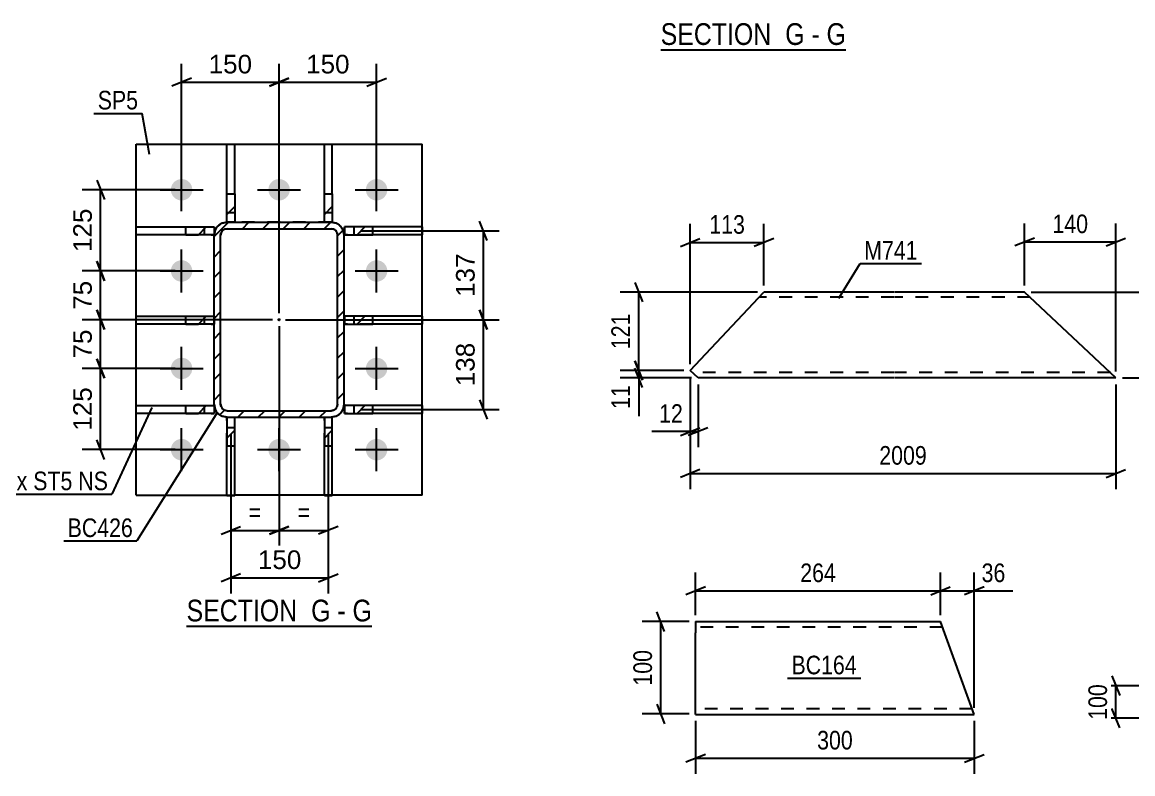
# Model space of a CAD drawing. Header units: millimetres. Extents: x 0 to 841, y 0 to 594.
# Drawn here: x 302.9 to 473.7, y 322.1 to 437.8 of the extents above; entities that cross this region are included whole.
import ezdxf

# ---------------------------------------------------------------- set-up
doc = ezdxf.new("R2010")
doc.units = ezdxf.units.MM
doc.linetypes.add('DXK_LINE_DOT2', pattern=[3.9198, 1.9599, -1.9599])
doc.linetypes.add('DXK_LINE_DOT3', pattern=[5.9187, 2.979, -0.9799, 0.9799, -0.9799])
doc.styles.add('Arial', font='ARIAL.TTF', dxfattribs={"height": 0.2})
doc.styles.add('Arial Narrow', font='ARIALN.TTF', dxfattribs={"height": 0.2})

# ---------------------------------------------------------------- blocks, each defined once
blk = doc.blocks.new('Unknown-761551059-26 - 32991')
at = {"color": 6, "linetype": 'Continuous'}
blk.add_line((328.16, 344.84), (356.66, 344.84), dxfattribs=at)
at = {"color": 0, "linetype": 'Continuous'}
for points in [[(346.27, 345.59), (346.27, 349.09), (328.16, 349.09), (328.16, 345.59)], [(350.3, 345.59), (350.3, 349.09), (347.32, 349.09), (347.32, 345.59)], [(352.63, 345.59), (352.63, 349.09), (351.35, 349.09), (351.35, 345.59)], [(356.66, 345.59), (356.66, 349.09), (353.68, 349.09), (353.68, 345.59)]]:
    blk.add_wipeout(points, dxfattribs=at)
at = {"color": 7, "linetype": 'Continuous', "style": 'Arial Narrow'}
for s, p in [('SECTION ', (328.16, 345.59)), ('G', (347.32, 345.59)), ('G', (353.68, 345.59)), ('-', (351.35, 345.59))]:
    blk.add_text(s, height=3.34, dxfattribs=at).set_placement(p)
blk = doc.blocks.new('Unknown-761551059-62 - 6261')
at = {"color": 6, "linetype": 'Continuous'}
blk.add_line((401.09, 433.56), (429.59, 433.56), dxfattribs=at)
at = {"color": 0, "linetype": 'Continuous'}
for points in [[(419.2, 434.31), (419.2, 437.81), (401.09, 437.81), (401.09, 434.31)], [(423.23, 434.31), (423.23, 437.81), (420.25, 437.81), (420.25, 434.31)], [(425.55, 434.31), (425.55, 437.81), (424.28, 437.81), (424.28, 434.31)], [(429.59, 434.31), (429.59, 437.81), (426.6, 437.81), (426.6, 434.31)]]:
    blk.add_wipeout(points, dxfattribs=at)
at = {"color": 7, "linetype": 'Continuous', "style": 'Arial Narrow'}
for s, p in [('SECTION ', (401.09, 434.31)), ('G', (420.25, 434.31)), ('G', (426.6, 434.31)), ('-', (424.28, 434.31))]:
    blk.add_text(s, height=3.34, dxfattribs=at).set_placement(p)
blk = doc.blocks.new('Part-761551059-30805 - 30804')
at = {"color": 2, "linetype": 'Continuous'}
for p, q in [((406.47, 345.56), (406.47, 343.84)), ((406.47, 345.56), (444.13, 345.56)), ((449.33, 331.27), (444.13, 345.56)), ((406.47, 332.99), (406.47, 343.84)), ((406.47, 331.4), (406.47, 332.99)), ((406.47, 331.27), (406.47, 331.4)), ((406.47, 331.27), (449.33, 331.27))]:
    blk.add_line(p, q, dxfattribs=at)
at = {"color": 7, "linetype": 'DXK_LINE_DOT2'}
for p, q in [((406.47, 345.56), (406.47, 345.43)), ((406.47, 345.43), (406.47, 345.06)), ((444.44, 344.7), (406.47, 344.7)), ((406.47, 331.77), (406.47, 332.99)), ((449.02, 332.13), (406.47, 332.13))]:
    blk.add_line(p, q, dxfattribs=at)
blk = doc.blocks.new('Part-761551059-33027 - 32991')
at = {"linetype": 'Continuous'}
h = blk.add_hatch(dxfattribs=at)
h.set_pattern_fill('', scale=0.7, style=0, pattern_type=0)
h.set_pattern_definition([(45, (352.4634, 406.304), (-1.5715, 1.5715), [])])
h.paths.add_polyline_path([(356.81, 406.3), (352.46, 406.3), (352.46, 405.1), (356.81, 405.1)])
at = {"color": 7, "linetype": 'DXK_LINE_DOT2'}
for p, q in [((352.46, 405.1), (352.46, 406.3)), ((356.81, 406.3), (352.46, 406.3)), ((356.81, 405.1), (352.46, 405.1)), ((353.96, 405.1), (353.96, 406.3))]:
    blk.add_line(p, q, dxfattribs=at)
at = {"color": 2, "linetype": 'Continuous'}
for p, q in [((356.81, 406.3), (352.46, 406.3)), ((352.46, 406.3), (352.46, 405.1)), ((352.46, 405.1), (356.81, 405.1)), ((364.46, 406.3), (356.81, 406.3)), ((356.81, 405.1), (356.81, 406.3)), ((364.46, 405.1), (356.81, 405.1)), ((364.46, 405.1), (364.46, 406.3))]:
    blk.add_line(p, q, dxfattribs=at)
blk = doc.blocks.new('Part-761551059-33012 - 32991')
at = {"color": 2, "linetype": 'Continuous'}
for p, q in [((320.39, 365.02), (320.39, 419.02)), ((320.39, 419.02), (364.39, 419.02)), ((364.39, 406.3), (364.39, 419.02)), ((364.39, 392.55), (364.39, 405.1)), ((364.39, 378.8), (364.39, 391.35)), ((364.39, 365.02), (364.39, 377.6)), ((320.39, 365.02), (334.36, 365.02)), ((349.36, 365.02), (335.56, 365.02)), ((364.39, 365.02), (350.56, 365.02))]:
    blk.add_line(p, q, dxfattribs=at)
at = {"color": 7, "linetype": 'DXK_LINE_DOT2'}
for p, q in [((364.39, 405.1), (364.39, 406.3)), ((364.39, 391.35), (364.39, 392.55)), ((364.39, 377.6), (364.39, 378.8)), ((334.36, 365.02), (335.56, 365.02)), ((350.56, 365.02), (349.36, 365.02))]:
    blk.add_line(p, q, dxfattribs=at)
blk = doc.blocks.new('Part-761551059-33026 - 32991')
at = {"linetype": 'Continuous'}
h = blk.add_hatch(dxfattribs=at)
h.set_pattern_fill('', scale=0.7, style=0, pattern_type=0)
h.set_pattern_definition([(45, (352.4634, 392.554), (-1.5715, 1.5715), [])])
h.paths.add_polyline_path([(356.81, 392.55), (352.46, 392.55), (352.46, 391.35), (356.81, 391.35)])
at = {"color": 7, "linetype": 'DXK_LINE_DOT2'}
for p, q in [((352.46, 391.35), (352.46, 392.55)), ((356.81, 392.55), (352.46, 392.55)), ((356.81, 391.35), (352.46, 391.35)), ((353.96, 391.35), (353.96, 392.55))]:
    blk.add_line(p, q, dxfattribs=at)
at = {"color": 2, "linetype": 'Continuous'}
for p, q in [((356.81, 392.55), (352.46, 392.55)), ((352.46, 392.55), (352.46, 391.35)), ((352.46, 391.35), (356.81, 391.35)), ((364.46, 392.55), (356.81, 392.55)), ((356.81, 391.35), (356.81, 392.55)), ((364.46, 391.35), (356.81, 391.35)), ((364.46, 391.35), (364.46, 392.55))]:
    blk.add_line(p, q, dxfattribs=at)
blk = doc.blocks.new('Part-761551059-33028 - 32991')
at = {"linetype": 'Continuous'}
h = blk.add_hatch(dxfattribs=at)
h.set_pattern_fill('', scale=0.7, style=0, pattern_type=0)
h.set_pattern_definition([(45, (352.4634, 378.804), (-1.5715, 1.5715), [])])
h.paths.add_polyline_path([(356.81, 378.8), (352.46, 378.8), (352.46, 377.6), (356.81, 377.6)])
at = {"color": 7, "linetype": 'DXK_LINE_DOT2'}
for p, q in [((352.46, 377.6), (352.46, 378.8)), ((356.81, 378.8), (352.46, 378.8)), ((356.81, 377.6), (352.46, 377.6)), ((353.96, 377.6), (353.96, 378.8))]:
    blk.add_line(p, q, dxfattribs=at)
at = {"color": 2, "linetype": 'Continuous'}
for p, q in [((356.81, 378.8), (352.46, 378.8)), ((352.46, 378.8), (352.46, 377.6)), ((352.46, 377.6), (356.81, 377.6)), ((364.46, 378.8), (356.81, 378.8)), ((356.81, 377.6), (356.81, 378.8)), ((364.46, 377.6), (356.81, 377.6)), ((364.46, 377.6), (364.46, 378.8))]:
    blk.add_line(p, q, dxfattribs=at)
blk = doc.blocks.new('Part-761551059-33029 - 32991')
at = {"linetype": 'Continuous'}
h = blk.add_hatch(dxfattribs=at)
h.set_pattern_fill('', scale=0.7, style=0, pattern_type=0)
h.set_pattern_definition([(45, (328.0368, 392.554), (-1.5715, 1.5715), [])])
h.paths.add_polyline_path([(332.39, 392.55), (328.04, 392.55), (328.04, 391.35), (332.39, 391.35)])
at = {"color": 2, "linetype": 'Continuous'}
for p, q in [((320.39, 392.55), (328.04, 392.55)), ((320.39, 391.35), (320.39, 392.55)), ((328.04, 391.35), (320.39, 391.35)), ((328.04, 392.55), (332.39, 392.55)), ((328.04, 391.35), (328.04, 392.55)), ((332.39, 391.35), (328.04, 391.35)), ((332.39, 392.55), (332.39, 391.35))]:
    blk.add_line(p, q, dxfattribs=at)
at = {"color": 7, "linetype": 'DXK_LINE_DOT2'}
for p, q in [((328.04, 392.55), (332.39, 392.55)), ((328.04, 391.35), (332.39, 391.35)), ((330.89, 391.35), (330.89, 392.55)), ((332.39, 392.55), (332.39, 391.35))]:
    blk.add_line(p, q, dxfattribs=at)
blk = doc.blocks.new('Part-761551059-33030 - 32991')
at = {"linetype": 'Continuous'}
h = blk.add_hatch(dxfattribs=at)
h.set_pattern_fill('', scale=0.7, style=0, pattern_type=0)
h.set_pattern_definition([(45, (328.0368, 406.304), (-1.5715, 1.5715), [])])
h.paths.add_polyline_path([(332.39, 406.3), (328.04, 406.3), (328.04, 405.1), (332.39, 405.1)])
at = {"color": 2, "linetype": 'Continuous'}
for p, q in [((320.39, 406.3), (328.04, 406.3)), ((320.39, 405.1), (320.39, 406.3)), ((328.04, 405.1), (320.39, 405.1)), ((328.04, 406.3), (332.39, 406.3)), ((328.04, 405.1), (328.04, 406.3)), ((332.39, 405.1), (328.04, 405.1)), ((332.39, 406.3), (332.39, 405.1))]:
    blk.add_line(p, q, dxfattribs=at)
at = {"color": 7, "linetype": 'DXK_LINE_DOT2'}
for p, q in [((328.04, 406.3), (332.39, 406.3)), ((328.04, 405.1), (332.39, 405.1)), ((330.89, 405.1), (330.89, 406.3)), ((332.39, 406.3), (332.39, 405.1))]:
    blk.add_line(p, q, dxfattribs=at)
blk = doc.blocks.new('Part-761551059-33031 - 32991')
at = {"linetype": 'Continuous'}
h = blk.add_hatch(dxfattribs=at)
h.set_pattern_fill('', scale=0.7, style=0, pattern_type=0)
h.set_pattern_definition([(45, (328.0368, 378.804), (-1.5715, 1.5715), [])])
h.paths.add_polyline_path([(332.39, 378.8), (328.04, 378.8), (328.04, 377.6), (332.39, 377.6)])
at = {"color": 2, "linetype": 'Continuous'}
for p, q in [((320.39, 378.8), (328.04, 378.8)), ((320.39, 377.6), (320.39, 378.8)), ((328.04, 377.6), (320.39, 377.6)), ((328.04, 378.8), (332.39, 378.8)), ((328.04, 377.6), (328.04, 378.8)), ((332.39, 377.6), (328.04, 377.6)), ((332.39, 378.8), (332.39, 377.6))]:
    blk.add_line(p, q, dxfattribs=at)
at = {"color": 7, "linetype": 'DXK_LINE_DOT2'}
for p, q in [((328.04, 378.8), (332.39, 378.8)), ((328.04, 377.6), (332.39, 377.6)), ((330.89, 377.6), (330.89, 378.8)), ((332.39, 378.8), (332.39, 377.6))]:
    blk.add_line(p, q, dxfattribs=at)
blk = doc.blocks.new('Part-761551059-33032 - 32991')
at = {"linetype": 'Continuous'}
h = blk.add_hatch(dxfattribs=at)
h.set_pattern_fill('', scale=0.7, style=0, pattern_type=0)
h.set_pattern_definition([(45, (334.3634, 376.954), (-1.5715, 1.5715), [])])
h.paths.add_polyline_path([(335.56, 376.95), (334.36, 376.95), (334.36, 372.6), (335.56, 372.6)])
at = {"color": 7, "linetype": 'DXK_LINE_DOT2'}
for p, q in [((334.36, 372.6), (334.36, 376.95)), ((335.56, 376.95), (334.36, 376.95)), ((335.56, 372.6), (335.56, 376.95)), ((334.36, 375.45), (335.56, 375.45))]:
    blk.add_line(p, q, dxfattribs=at)
at = {"color": 2, "linetype": 'Continuous'}
for p, q in [((335.56, 376.95), (334.36, 376.95)), ((334.36, 376.95), (334.36, 372.6)), ((335.56, 372.6), (335.56, 376.95)), ((334.36, 364.95), (334.36, 372.6)), ((334.36, 372.6), (335.56, 372.6)), ((335.56, 364.95), (335.56, 372.6)), ((334.36, 364.95), (335.56, 364.95))]:
    blk.add_line(p, q, dxfattribs=at)
blk = doc.blocks.new('Part-761551059-33033 - 32991')
at = {"linetype": 'Continuous'}
h = blk.add_hatch(dxfattribs=at)
h.set_pattern_fill('', scale=0.7, style=0, pattern_type=0)
h.set_pattern_definition([(45, (349.3634, 376.954), (-1.5715, 1.5715), [])])
h.paths.add_polyline_path([(350.56, 376.95), (349.36, 376.95), (349.36, 372.6), (350.56, 372.6)])
at = {"color": 7, "linetype": 'DXK_LINE_DOT2'}
for p, q in [((349.36, 372.6), (349.36, 376.95)), ((350.56, 376.95), (349.36, 376.95)), ((350.56, 372.6), (350.56, 376.95)), ((349.36, 375.45), (350.56, 375.45))]:
    blk.add_line(p, q, dxfattribs=at)
at = {"color": 2, "linetype": 'Continuous'}
for p, q in [((350.56, 376.95), (349.36, 376.95)), ((349.36, 376.95), (349.36, 372.6)), ((350.56, 372.6), (350.56, 376.95)), ((349.36, 364.95), (349.36, 372.6)), ((349.36, 372.6), (350.56, 372.6)), ((350.56, 364.95), (350.56, 372.6)), ((349.36, 364.95), (350.56, 364.95))]:
    blk.add_line(p, q, dxfattribs=at)
blk = doc.blocks.new('Part-761551059-33034 - 32991')
at = {"linetype": 'Continuous'}
h = blk.add_hatch(dxfattribs=at)
h.set_pattern_fill('', scale=0.7, style=0, pattern_type=0)
h.set_pattern_definition([(45, (334.3634, 411.371), (-1.5715, 1.5715), [])])
h.paths.add_polyline_path([(335.56, 411.37), (334.36, 411.37), (334.36, 407.02), (335.56, 407.02)])
at = {"color": 2, "linetype": 'Continuous'}
for p, q in [((334.36, 419.02), (335.56, 419.02)), ((334.36, 411.37), (334.36, 419.02)), ((335.56, 411.37), (335.56, 419.02)), ((334.36, 407.02), (334.36, 411.37)), ((334.36, 411.37), (335.56, 411.37)), ((335.56, 411.37), (335.56, 407.02)), ((335.56, 407.02), (334.36, 407.02))]:
    blk.add_line(p, q, dxfattribs=at)
at = {"color": 7, "linetype": 'DXK_LINE_DOT2'}
for p, q in [((334.36, 407.02), (334.36, 411.37)), ((335.56, 411.37), (335.56, 407.02)), ((334.36, 408.52), (335.56, 408.52)), ((335.56, 407.02), (334.36, 407.02))]:
    blk.add_line(p, q, dxfattribs=at)
blk = doc.blocks.new('Part-761551059-33035 - 32991')
at = {"linetype": 'Continuous'}
h = blk.add_hatch(dxfattribs=at)
h.set_pattern_fill('', scale=0.7, style=0, pattern_type=0)
h.set_pattern_definition([(45, (349.3634, 411.371), (-1.5715, 1.5715), [])])
h.paths.add_polyline_path([(350.56, 411.37), (349.36, 411.37), (349.36, 407.02), (350.56, 407.02)])
at = {"color": 2, "linetype": 'Continuous'}
for p, q in [((349.36, 419.02), (350.56, 419.02)), ((349.36, 411.37), (349.36, 419.02)), ((350.56, 411.37), (350.56, 419.02)), ((349.36, 407.02), (349.36, 411.37)), ((349.36, 411.37), (350.56, 411.37)), ((350.56, 411.37), (350.56, 407.02)), ((350.56, 407.02), (349.36, 407.02))]:
    blk.add_line(p, q, dxfattribs=at)
at = {"color": 7, "linetype": 'DXK_LINE_DOT2'}
for p, q in [((349.36, 407.02), (349.36, 411.37)), ((350.56, 411.37), (350.56, 407.02)), ((349.36, 408.52), (350.56, 408.52)), ((350.56, 407.02), (349.36, 407.02))]:
    blk.add_line(p, q, dxfattribs=at)
blk = doc.blocks.new('Part-761551059-33056 - 32991')
at = {"linetype": 'Continuous'}
h = blk.add_hatch(dxfattribs=at)
h.set_pattern_fill('', scale=0.7, style=0, pattern_type=0)
h.set_pattern_definition([(45, (352.2342, 405.7872), (-1.57154, 1.57154), [])])
h.paths.add_polyline_path([(352.39, 405.02), (352.23, 405.79), (351.8, 406.44), (351.15, 406.87), (350.39, 407.02), (334.39, 407.02), (333.62, 406.87), (332.97, 406.44), (332.54, 405.79), (332.39, 405.02), (332.39, 379.02), (332.54, 378.26), (332.97, 377.61), (333.62, 377.17), (334.39, 377.02), (350.39, 377.02), (351.15, 377.17), (351.8, 377.61), (352.23, 378.26), (352.39, 379.02)])
h.paths.add_polyline_path([(351.31, 378.64), (351.09, 378.31), (350.77, 378.1), (350.39, 378.02), (334.39, 378.02), (334, 378.1), (333.68, 378.31), (333.46, 378.64), (333.39, 379.02), (333.39, 405.02), (333.46, 405.4), (333.68, 405.73), (334, 405.95), (334.39, 406.02), (350.39, 406.02), (350.77, 405.95), (351.09, 405.73), (351.31, 405.4), (351.39, 405.02), (351.39, 379.02)])
blk.add_hatch(color=30, dxfattribs=at).paths.add_polyline_path([(342.39, 391.92, -1), (342.39, 392.12, -1)])
at = {"color": 7, "linetype": 'DXK_LINE_DOT2'}
for p, q in [((333.62, 406.87), (334.39, 407.02)), ((350.39, 407.02), (334.39, 407.02)), ((350.39, 407.02), (351.15, 406.87)), ((332.39, 405.02), (332.54, 405.79)), ((332.39, 379.02), (332.39, 405.02)), ((333.46, 405.4), (333.39, 405.02)), ((333.39, 379.02), (333.39, 405.02)), ((334.39, 406.02), (334, 405.95)), ((334.39, 406.02), (350.39, 406.02)), ((350.77, 405.95), (350.39, 406.02)), ((351.39, 405.02), (351.31, 405.4)), ((351.39, 379.02), (351.39, 405.02)), ((352.23, 405.79), (352.39, 405.02)), ((352.39, 379.02), (352.39, 405.02)), ((332.54, 378.26), (332.39, 379.02)), ((333.39, 379.02), (333.46, 378.64)), ((334, 378.1), (334.39, 378.02)), ((334.39, 378.02), (350.39, 378.02)), ((350.39, 378.02), (350.77, 378.1)), ((351.31, 378.64), (351.39, 379.02)), ((352.39, 379.02), (352.23, 378.26)), ((334.39, 377.02), (333.62, 377.17)), ((334.39, 377.02), (350.39, 377.02)), ((351.15, 377.17), (350.39, 377.02))]:
    blk.add_line(p, q, dxfattribs=at)
at = {"color": 2, "linetype": 'Continuous'}
for p, q in [((334.39, 407.02), (333.62, 406.87)), ((334.39, 407.02), (350.39, 407.02)), ((351.15, 406.87), (350.39, 407.02)), ((332.54, 405.79), (332.39, 405.02)), ((332.39, 379.02), (332.39, 405.02)), ((333.39, 405.02), (333.46, 405.4)), ((333.39, 379.02), (333.39, 405.02)), ((334, 405.95), (334.39, 406.02)), ((334.39, 406.02), (350.39, 406.02)), ((350.39, 406.02), (350.77, 405.95)), ((351.31, 405.4), (351.39, 405.02)), ((351.39, 379.02), (351.39, 405.02)), ((352.39, 405.02), (352.23, 405.79)), ((352.39, 379.02), (352.39, 405.02)), ((332.39, 379.02), (332.54, 378.26)), ((333.46, 378.64), (333.39, 379.02)), ((334.39, 378.02), (334, 378.1)), ((334.39, 378.02), (350.39, 378.02)), ((350.77, 378.1), (350.39, 378.02)), ((351.39, 379.02), (351.31, 378.64)), ((352.23, 378.26), (352.39, 379.02)), ((333.62, 377.17), (334.39, 377.02)), ((334.39, 377.02), (350.39, 377.02)), ((350.39, 377.02), (351.15, 377.17))]:
    blk.add_line(p, q, dxfattribs=at)
at = {"color": 30, "linetype": 'DXK_LINE_DOT3'}
blk.add_line((342.39, 392.02), (342.39, 392.02), dxfattribs=at)
at = {"color": 30, "linetype": 'Continuous'}
blk.add_circle((342.39, 392.02), 0.1, dxfattribs=at)
at = {"color": 7, "linetype": 'DXK_LINE_DOT2'}
for centre, radius, start, end in [((334.39, 405.02), 2, 112.5, 157.5), ((350.39, 405.02), 2, 22.5, 67.5), ((334.39, 405.02), 1, 112.5, 157.5), ((350.39, 405.02), 1, 22.5, 67.5), ((334.39, 379.02), 2, 202.5, 247.5), ((334.39, 379.02), 1, 202.5, 247.5), ((350.39, 379.02), 1, 292.5, 337.5), ((350.39, 379.02), 2, 292.5, 337.5)]:
    blk.add_arc(centre, radius, start, end, dxfattribs=at)
at = {"color": 2, "linetype": 'Continuous'}
for centre, radius, start, end in [((334.39, 405.02), 2, 112.5, 157.5), ((350.39, 405.02), 2, 22.5, 67.5), ((334.39, 405.02), 1, 112.5, 157.5), ((350.39, 405.02), 1, 22.5, 67.5), ((334.39, 379.02), 2, 202.5, 247.5), ((334.39, 379.02), 1, 202.5, 247.5), ((350.39, 379.02), 1, 292.5, 337.5), ((350.39, 379.02), 2, 292.5, 337.5)]:
    blk.add_arc(centre, radius, start, end, dxfattribs=at)
blk = doc.blocks.new('Bolt-761551059-33063 - 32991')
at = {"linetype": 'Continuous'}
for points in [[(325.74, 412.02, -1), (329.04, 412.02, -1)], [(340.74, 412.02, -1), (344.04, 412.02, -1)], [(355.74, 412.02, -1), (359.04, 412.02, -1)], [(325.74, 399.52, -1), (329.04, 399.52, -1)], [(355.74, 399.52, -1), (359.04, 399.52, -1)], [(325.74, 384.52, -1), (329.04, 384.52, -1)], [(355.74, 384.52, -1), (359.04, 384.52, -1)], [(325.74, 372.02, -1), (329.04, 372.02, -1)], [(340.74, 372.02, -1), (344.04, 372.02, -1)], [(355.74, 372.02, -1), (359.04, 372.02, -1)]]:
    blk.add_hatch(color=1, dxfattribs=at).paths.add_polyline_path(points)
at = {"color": 1, "linetype": 'Continuous'}
for p, q in [((327.39, 408.72), (327.39, 415.32)), ((342.39, 408.72), (342.39, 415.32)), ((357.39, 408.72), (357.39, 415.32)), ((324.09, 412.02), (330.69, 412.02)), ((339.09, 412.02), (345.69, 412.02)), ((354.09, 412.02), (360.69, 412.02)), ((327.39, 396.22), (327.39, 402.82)), ((357.39, 396.22), (357.39, 402.82)), ((324.09, 399.52), (330.69, 399.52)), ((354.09, 399.52), (360.69, 399.52)), ((327.39, 381.22), (327.39, 387.82)), ((357.39, 381.22), (357.39, 387.82)), ((324.09, 384.52), (330.69, 384.52)), ((354.09, 384.52), (360.69, 384.52)), ((327.39, 368.72), (327.39, 375.32)), ((342.39, 368.72), (342.39, 375.32)), ((357.39, 368.72), (357.39, 375.32)), ((324.09, 372.02), (330.69, 372.02)), ((339.09, 372.02), (345.69, 372.02)), ((354.09, 372.02), (360.69, 372.02))]:
    blk.add_line(p, q, dxfattribs=at)
blk = doc.blocks.new('Part-761551059-28342 - 28341')
at = {"color": 2, "linetype": 'Continuous'}
for p, q in [((405.63, 384.2), (416.98, 396.27)), ((436.98, 396.27), (416.98, 396.27)), ((457.08, 396.27), (437.08, 396.27)), ((471.12, 383.07), (457.08, 396.27)), ((406.84, 383.07), (405.63, 384.2)), ((436.98, 383.07), (406.84, 383.07)), ((471.12, 383.07), (437.08, 383.07))]:
    blk.add_line(p, q, dxfattribs=at)
at = {"color": 7, "linetype": 'DXK_LINE_DOT2'}
for p, q in [((436.98, 395.47), (416.23, 395.47)), ((457.93, 395.47), (437.08, 395.47)), ((436.98, 383.87), (405.99, 383.87)), ((470.27, 383.87), (437.08, 383.87)), ((470.02, 384.1), (470.07, 384.06)), ((470.2, 383.93), (470.27, 383.87))]:
    blk.add_line(p, q, dxfattribs=at)
blk = doc.blocks.new('StraightDimension-761551059-31040 - 30788')
at = {"color": 7, "linetype": 'Continuous'}
for p, q in [((470.5, 337.19), (471.7, 334.19)), ((477.03, 335.69), (468.25, 335.69)), ((471.1, 330.69), (471.1, 335.69)), ((471.7, 329.19), (470.5, 332.19)), ((475.31, 330.69), (468.25, 330.69))]:
    blk.add_line(p, q, dxfattribs=at)
at = {"color": 0}
blk.add_wipeout([(470.35, 336.53), (466.15, 336.53), (466.15, 329.84), (470.35, 329.84)], dxfattribs=at)
at = {"color": 3, "style": 'Arial Narrow'}
blk.add_text('100', height=2.863, rotation=90.0002, dxfattribs=at).set_placement((469.75, 330.44))
blk = doc.blocks.new('StraightDimension-761551059-30918 - 30804')
at = {"color": 7, "linetype": 'Continuous'}
for p, q in [((444.13, 346.56), (444.13, 353.14)), ((449.33, 332.27), (449.33, 353.14)), ((442.63, 349.69), (445.63, 350.89)), ((444.13, 350.29), (449.33, 350.29)), ((450.83, 350.89), (447.83, 349.69))]:
    blk.add_line(p, q, dxfattribs=at)
at = {"color": 0}
blk.add_wipeout([(454.71, 351.04), (454.71, 355.24), (449.86, 355.24), (449.86, 351.04)], dxfattribs=at)
at = {"color": 7, "linetype": 'Continuous'}
blk.add_line((449.33, 350.29), (455.24, 350.29), dxfattribs=at)
blk.add_line((449.33, 350.29), (455.24, 350.29), dxfattribs=at)
at = {"color": 3, "style": 'Arial Narrow'}
blk.add_text('36', height=2.863, dxfattribs=at).set_placement((450.46, 351.64))
blk = doc.blocks.new('StraightDimension-761551059-30967 - 30804')
at = {"color": 7, "linetype": 'Continuous'}
for p, q in [((406.47, 330.27), (406.47, 322.13)), ((449.33, 330.27), (449.33, 322.13)), ((407.97, 325.13), (404.97, 323.93)), ((447.83, 323.93), (450.83, 325.13)), ((406.47, 324.53), (449.33, 324.53))]:
    blk.add_line(p, q, dxfattribs=at)
at = {"color": 0}
blk.add_wipeout([(431.25, 325.28), (431.25, 329.48), (424.56, 329.48), (424.56, 325.28)], dxfattribs=at)
at = {"color": 3, "style": 'Arial Narrow'}
blk.add_text('300', height=2.863, dxfattribs=at).set_placement((425.16, 325.88))
blk = doc.blocks.new('StraightDimension-761551059-30919 - 30804')
at = {"color": 7, "linetype": 'Continuous'}
for p, q in [((406.47, 346.56), (406.47, 353.14)), ((444.13, 346.56), (444.13, 353.14)), ((407.97, 350.89), (404.97, 349.69)), ((406.47, 350.29), (444.13, 350.29)), ((442.63, 349.69), (445.63, 350.89))]:
    blk.add_line(p, q, dxfattribs=at)
at = {"color": 0}
blk.add_wipeout([(428.65, 351.04), (428.65, 355.24), (421.96, 355.24), (421.96, 351.04)], dxfattribs=at)
at = {"color": 3, "style": 'Arial Narrow'}
blk.add_text('264', height=2.863, dxfattribs=at).set_placement((422.56, 351.64))
blk = doc.blocks.new('StraightDimension-761551059-30953 - 30804')
at = {"color": 7, "linetype": 'Continuous'}
for p, q in [((401.7, 344.06), (400.5, 347.06)), ((405.47, 345.56), (398.25, 345.56)), ((401.1, 331.34), (401.1, 345.56)), ((400.5, 332.84), (401.7, 329.84)), ((405.47, 331.34), (398.25, 331.34))]:
    blk.add_line(p, q, dxfattribs=at)
at = {"color": 0}
blk.add_wipeout([(400.35, 341.79), (396.15, 341.79), (396.15, 335.11), (400.35, 335.11)], dxfattribs=at)
at = {"color": 3, "style": 'Arial Narrow'}
blk.add_text('100', height=2.863, rotation=90.0002, dxfattribs=at).set_placement((399.75, 335.71))
blk = doc.blocks.new('StraightDimension-761551059-34818 - 32991')
at = {"color": 7, "linetype": 'Continuous'}
for p, q in [((314.33, 413.52), (315.53, 410.52)), ((326.39, 412.02), (312.08, 412.02)), ((314.93, 399.52), (314.93, 412.02)), ((315.53, 398.02), (314.33, 401.02)), ((326.39, 399.52), (312.08, 399.52))]:
    blk.add_line(p, q, dxfattribs=at)
at = {"color": 0}
blk.add_wipeout([(314.18, 409.71), (309.98, 409.71), (309.98, 401.84), (314.18, 401.84)], dxfattribs=at)
at = {"color": 3, "style": 'Arial'}
blk.add_text('125', height=2.865, rotation=90.0002, dxfattribs=at).set_placement((313.58, 402.44))
blk = doc.blocks.new('StraightDimension-761551059-33629 - 32991')
at = {"color": 7, "linetype": 'Continuous'}
for p, q in [((374.42, 390.52), (373.22, 393.52)), ((343.39, 392.02), (376.22, 392.02)), ((373.82, 378.2), (373.82, 392.02)), ((373.22, 379.7), (374.42, 376.7)), ((354.96, 378.2), (376.22, 378.2))]:
    blk.add_line(p, q, dxfattribs=at)
at = {"color": 0}
blk.add_wipeout([(373.07, 389.05), (368.87, 389.05), (368.87, 381.18), (373.07, 381.18)], dxfattribs=at)
at = {"color": 3, "style": 'Arial'}
blk.add_text('138', height=2.865, rotation=90.0002, dxfattribs=at).set_placement((372.47, 381.78))
blk = doc.blocks.new('StraightDimension-761551059-33647 - 32991')
at = {"color": 7, "linetype": 'Continuous'}
for p, q in [((342.39, 391.02), (342.39, 357.19)), ((349.96, 374.45), (349.96, 357.19)), ((340.89, 358.99), (343.89, 360.19)), ((342.39, 359.59), (349.96, 359.59)), ((351.46, 360.19), (348.46, 358.99))]:
    blk.add_line(p, q, dxfattribs=at)
at = {"color": 0}
blk.add_wipeout([(347.73, 360.34), (347.73, 364.54), (344.62, 364.54), (344.62, 360.34)], dxfattribs=at)
at = {"color": 3, "style": 'Arial Narrow'}
blk.add_text('=', height=2.86, dxfattribs=at).set_placement((345.22, 360.94))
blk = doc.blocks.new('StraightDimension-761551059-33569 - 32991')
at = {"color": 7, "linetype": 'Continuous'}
for p, q in [((342.39, 393.02), (342.39, 431.42)), ((357.39, 413.02), (357.39, 431.42)), ((343.89, 429.17), (340.89, 427.97)), ((355.89, 427.97), (358.89, 429.17)), ((342.39, 428.57), (357.39, 428.57))]:
    blk.add_line(p, q, dxfattribs=at)
at = {"color": 0}
blk.add_wipeout([(353.82, 429.32), (353.82, 433.52), (345.95, 433.52), (345.95, 429.32)], dxfattribs=at)
at = {"color": 3, "style": 'Arial'}
blk.add_text('150', height=2.865, dxfattribs=at).set_placement((346.55, 429.92))
blk = doc.blocks.new('StraightDimension-761551059-33570 - 32991')
at = {"color": 7, "linetype": 'Continuous'}
for p, q in [((327.39, 413.02), (327.39, 431.42)), ((342.39, 393.02), (342.39, 431.42)), ((328.89, 429.17), (325.89, 427.97)), ((340.89, 427.97), (343.89, 429.17)), ((327.39, 428.57), (342.39, 428.57))]:
    blk.add_line(p, q, dxfattribs=at)
at = {"color": 0}
blk.add_wipeout([(338.82, 429.32), (338.82, 433.52), (330.95, 433.52), (330.95, 429.32)], dxfattribs=at)
at = {"color": 3, "style": 'Arial'}
blk.add_text('150', height=2.865, dxfattribs=at).set_placement((331.55, 429.92))
blk = doc.blocks.new('StraightDimension-761551059-33628 - 32991')
at = {"color": 7, "linetype": 'Continuous'}
for p, q in [((374.42, 404.2), (373.22, 407.2)), ((354.96, 405.7), (376.22, 405.7)), ((373.82, 392.02), (373.82, 405.7)), ((373.22, 393.52), (374.42, 390.52)), ((343.39, 392.02), (376.22, 392.02))]:
    blk.add_line(p, q, dxfattribs=at)
at = {"color": 0}
blk.add_wipeout([(373.07, 402.8), (368.87, 402.8), (368.87, 394.93), (373.07, 394.93)], dxfattribs=at)
at = {"color": 3, "style": 'Arial'}
blk.add_text('137', height=2.865, rotation=90.0002, dxfattribs=at).set_placement((372.47, 395.53))
blk = doc.blocks.new('StraightDimension-761551059-33648 - 32991')
at = {"color": 7, "linetype": 'Continuous'}
for p, q in [((342.39, 391.02), (342.39, 357.19)), ((334.96, 374.45), (334.96, 357.19)), ((333.46, 358.99), (336.46, 360.19)), ((334.96, 359.59), (342.39, 359.59)), ((343.89, 360.19), (340.89, 358.99))]:
    blk.add_line(p, q, dxfattribs=at)
at = {"color": 0}
blk.add_wipeout([(340.23, 360.34), (340.23, 364.54), (337.12, 364.54), (337.12, 360.34)], dxfattribs=at)
at = {"color": 3, "style": 'Arial Narrow'}
blk.add_text('=', height=2.86, dxfattribs=at).set_placement((337.72, 360.94))
blk = doc.blocks.new('StraightDimension-761551059-33667 - 32991')
at = {"color": 7, "linetype": 'Continuous'}
for p, q in [((334.96, 374.45), (334.96, 349.9)), ((349.96, 374.45), (349.96, 349.9)), ((336.46, 352.9), (333.46, 351.7)), ((334.96, 352.3), (349.96, 352.3)), ((348.46, 351.7), (351.46, 352.9))]:
    blk.add_line(p, q, dxfattribs=at)
at = {"color": 0}
blk.add_wipeout([(346.4, 353.05), (346.4, 357.25), (338.53, 357.25), (338.53, 353.05)], dxfattribs=at)
at = {"color": 3, "style": 'Arial'}
blk.add_text('150', height=2.865, dxfattribs=at).set_placement((339.13, 353.65))
blk = doc.blocks.new('StraightDimension-761551059-34819 - 32991')
at = {"color": 7, "linetype": 'Continuous'}
for p, q in [((314.33, 401.02), (315.53, 398.02)), ((326.39, 399.52), (312.08, 399.52)), ((314.93, 392.02), (314.93, 399.52)), ((315.53, 390.52), (314.33, 393.52)), ((341.39, 392.02), (312.08, 392.02))]:
    blk.add_line(p, q, dxfattribs=at)
at = {"color": 0}
blk.add_wipeout([(314.18, 398.6), (309.98, 398.6), (309.98, 392.95), (314.18, 392.95)], dxfattribs=at)
at = {"color": 3, "style": 'Arial'}
blk.add_text('75', height=2.865, rotation=90.0002, dxfattribs=at).set_placement((313.58, 393.55))
blk = doc.blocks.new('StraightDimension-761551059-34820 - 32991')
at = {"color": 7, "linetype": 'Continuous'}
for p, q in [((314.33, 393.52), (315.53, 390.52)), ((341.39, 392.02), (312.08, 392.02)), ((314.93, 384.52), (314.93, 392.02)), ((326.39, 384.52), (312.08, 384.52)), ((315.53, 383.02), (314.33, 386.02))]:
    blk.add_line(p, q, dxfattribs=at)
at = {"color": 0}
blk.add_wipeout([(314.18, 391.1), (309.98, 391.1), (309.98, 385.45), (314.18, 385.45)], dxfattribs=at)
at = {"color": 3, "style": 'Arial'}
blk.add_text('75', height=2.865, rotation=90.0002, dxfattribs=at).set_placement((313.58, 386.05))
blk = doc.blocks.new('StraightDimension-761551059-34821 - 32991')
at = {"color": 7, "linetype": 'Continuous'}
for p, q in [((326.39, 384.52), (312.08, 384.52)), ((314.33, 386.02), (315.53, 383.02)), ((314.93, 372.02), (314.93, 384.52)), ((315.53, 370.52), (314.33, 373.52)), ((326.39, 372.02), (312.08, 372.02))]:
    blk.add_line(p, q, dxfattribs=at)
at = {"color": 0}
blk.add_wipeout([(314.18, 382.21), (309.98, 382.21), (309.98, 374.34), (314.18, 374.34)], dxfattribs=at)
at = {"color": 3, "style": 'Arial'}
blk.add_text('125', height=2.865, rotation=90.0002, dxfattribs=at).set_placement((313.58, 374.94))
blk = doc.blocks.new('StraightDimension-761551059-28589 - 28341')
at = {"color": 7, "linetype": 'Continuous'}
for p, q in [((405.63, 383.2), (405.63, 365.96)), ((471.12, 382.07), (471.12, 365.96)), ((407.13, 368.96), (404.13, 367.76)), ((405.63, 368.36), (471.12, 368.36)), ((469.62, 367.76), (472.62, 368.96))]:
    blk.add_line(p, q, dxfattribs=at)
at = {"color": 0}
blk.add_wipeout([(442.63, 369.11), (442.63, 373.31), (434.12, 373.31), (434.12, 369.11)], dxfattribs=at)
at = {"color": 3, "style": 'Arial Narrow'}
blk.add_text('2009', height=2.863, dxfattribs=at).set_placement((434.72, 369.71))
blk = doc.blocks.new('StraightDimension-761551059-28571 - 28341')
at = {"color": 7, "linetype": 'Continuous'}
for p, q in [((405.63, 383.2), (405.63, 372.4)), ((406.84, 382.07), (406.84, 372.4)), ((404.13, 374.2), (407.13, 375.4)), ((408.34, 375.4), (405.34, 374.2)), ((405.63, 374.8), (406.84, 374.8))]:
    blk.add_line(p, q, dxfattribs=at)
at = {"color": 0}
blk.add_wipeout([(405.11, 375.55), (405.11, 379.75), (400.25, 379.75), (400.25, 375.55)], dxfattribs=at)
at = {"color": 7, "linetype": 'Continuous'}
blk.add_line((405.63, 374.8), (399.73, 374.8), dxfattribs=at)
blk.add_line((405.63, 374.8), (399.73, 374.8), dxfattribs=at)
at = {"color": 3, "style": 'Arial Narrow'}
blk.add_text('12', height=2.863, dxfattribs=at).set_placement((400.85, 376.15))
blk = doc.blocks.new('StraightDimension-761551059-28563 - 28341')
at = {"color": 7, "linetype": 'Continuous'}
for p, q in [((457.08, 397.27), (457.08, 406.84)), ((471.12, 384.07), (471.12, 406.84)), ((458.58, 404.59), (455.58, 403.39)), ((457.08, 403.99), (471.12, 403.99)), ((469.62, 403.39), (472.62, 404.59))]:
    blk.add_line(p, q, dxfattribs=at)
at = {"color": 0}
blk.add_wipeout([(467.44, 404.74), (467.44, 408.94), (460.76, 408.94), (460.76, 404.74)], dxfattribs=at)
at = {"color": 3, "style": 'Arial Narrow'}
blk.add_text('140', height=2.863, dxfattribs=at).set_placement((461.36, 405.34))
blk = doc.blocks.new('StraightDimension-761551059-28583 - 28341')
at = {"color": 7, "linetype": 'Continuous'}
for p, q in [((479.88, 394.77), (478.68, 397.77)), ((458.08, 396.27), (481.68, 396.27)), ((479.28, 383.07), (479.28, 396.27)), ((478.68, 384.57), (479.88, 381.57)), ((472.12, 383.07), (481.68, 383.07))]:
    blk.add_line(p, q, dxfattribs=at)
at = {"color": 0}
blk.add_wipeout([(478.53, 393.01), (474.33, 393.01), (474.33, 386.33), (478.53, 386.33)], dxfattribs=at)
at = {"color": 3, "style": 'Arial Narrow'}
blk.add_text('132', height=2.863, rotation=90.0002, dxfattribs=at).set_placement((477.93, 386.93))
blk = doc.blocks.new('StraightDimension-761551059-28567 - 28341')
at = {"color": 7, "linetype": 'Continuous'}
for p, q in [((405.63, 385.2), (405.63, 406.75)), ((416.98, 397.27), (416.98, 406.75)), ((404.13, 403.3), (407.13, 404.5)), ((405.63, 403.9), (416.98, 403.9)), ((418.48, 404.5), (415.48, 403.3))]:
    blk.add_line(p, q, dxfattribs=at)
at = {"color": 0}
blk.add_wipeout([(414.65, 404.65), (414.65, 408.85), (407.97, 408.85), (407.97, 404.65)], dxfattribs=at)
at = {"color": 3, "style": 'Arial Narrow'}
blk.add_text('113', height=2.863, dxfattribs=at).set_placement((408.57, 405.25))
blk = doc.blocks.new('StraightDimension-761551059-30466 - 28341')
at = {"color": 7, "linetype": 'Continuous'}
for p, q in [((397.11, 397.77), (398.31, 394.77)), ((415.98, 396.27), (394.86, 396.27)), ((397.71, 384.2), (397.71, 396.27)), ((398.31, 382.7), (397.11, 385.7)), ((404.63, 384.2), (394.86, 384.2))]:
    blk.add_line(p, q, dxfattribs=at)
at = {"color": 0}
blk.add_wipeout([(396.96, 393.58), (392.76, 393.58), (392.76, 386.89), (396.96, 386.89)], dxfattribs=at)
at = {"color": 3, "style": 'Arial Narrow'}
blk.add_text('121', height=2.863, rotation=90.0002, dxfattribs=at).set_placement((396.36, 387.49))
blk = doc.blocks.new('StraightDimension-761551059-30467 - 28341')
at = {"color": 7, "linetype": 'Continuous'}
for p, q in [((397.11, 385.7), (398.31, 382.7)), ((398.31, 381.57), (397.11, 384.57)), ((404.63, 384.2), (394.86, 384.2)), ((405.84, 383.07), (394.86, 383.07)), ((397.71, 383.07), (397.71, 384.2))]:
    blk.add_line(p, q, dxfattribs=at)
at = {"color": 0}
blk.add_wipeout([(396.96, 382.54), (392.76, 382.54), (392.76, 377.69), (396.96, 377.69)], dxfattribs=at)
at = {"color": 7, "linetype": 'Continuous'}
blk.add_line((397.71, 383.07), (397.71, 377.16), dxfattribs=at)
blk.add_line((397.71, 383.07), (397.71, 377.16), dxfattribs=at)
at = {"color": 3, "style": 'Arial Narrow'}
blk.add_text('11', height=2.863, rotation=90.0002, dxfattribs=at).set_placement((396.36, 378.29))
blk = doc.blocks.new('Mark-761551059-30977 - 30804')
at = {"color": 0}
blk.add_wipeout([(431.26, 337.45), (431.26, 340.45), (421.21, 340.45), (421.21, 337.45)], dxfattribs=at)
blk.add_wipeout([(431.26, 337.45), (431.26, 340.45), (421.21, 340.45), (421.21, 337.45)], dxfattribs=at)
at = {"color": 30, "linetype": 'Continuous'}
blk.add_line((420.61, 336.85), (431.86, 336.85), dxfattribs=at)
at = {"color": 3, "style": 'Arial Narrow'}
blk.add_text('BC164', height=2.863, dxfattribs=at).set_placement((421.21, 337.45))
blk = doc.blocks.new('Mark-761551059-33372 - 32991')
at = {"color": 0}
blk.add_wipeout([(320.7, 424.38), (320.7, 427.38), (314.49, 427.38), (314.49, 424.38)], dxfattribs=at)
blk.add_wipeout([(320.7, 424.38), (320.7, 427.38), (314.49, 427.38), (314.49, 424.38)], dxfattribs=at)
at = {"color": 30, "linetype": 'Continuous'}
for p in [(313.89, 423.78), (322.46, 417.47)]:
    blk.add_line(p, (321.3, 423.78), dxfattribs=at)
at = {"color": 3, "style": 'Arial Narrow'}
blk.add_text('SP5', height=2.863, dxfattribs=at).set_placement((314.49, 424.38))
blk = doc.blocks.new('Mark-761551059-33375 - 32991')
at = {"color": 0}
blk.add_wipeout([(319.91, 358.57), (319.91, 361.57), (309.86, 361.57), (309.86, 358.57)], dxfattribs=at)
blk.add_wipeout([(319.91, 358.57), (319.91, 361.57), (309.86, 361.57), (309.86, 358.57)], dxfattribs=at)
at = {"color": 30, "linetype": 'Continuous'}
for p in [(332.91, 377.79), (309.26, 357.97)]:
    blk.add_line(p, (320.51, 357.97), dxfattribs=at)
at = {"color": 3, "style": 'Arial Narrow'}
blk.add_text('BC426', height=2.863, dxfattribs=at).set_placement((309.86, 358.57))
blk = doc.blocks.new('MarkSet-761551059-33414 - 32991')
at = {"color": 0}
for points in [[(303.67, 365.78), (303.67, 368.78), (298.37, 368.78), (298.37, 365.78)], [(310.6, 365.78), (310.6, 368.78), (304.57, 368.78), (304.57, 365.78)], [(316.06, 365.78), (316.06, 368.78), (311.5, 368.78), (311.5, 365.78)]]:
    blk.add_wipeout(points, dxfattribs=at)
for points in [[(303.67, 365.78), (303.67, 368.78), (298.37, 368.78), (298.37, 365.78)], [(310.6, 365.78), (310.6, 368.78), (304.57, 368.78), (304.57, 365.78)], [(316.06, 365.78), (316.06, 368.78), (311.5, 368.78), (311.5, 365.78)]]:
    blk.add_wipeout(points, dxfattribs=at)
at = {"color": 30, "linetype": 'Continuous'}
for p in [(322.82, 378.53), (297.77, 365.18)]:
    blk.add_line(p, (316.66, 365.18), dxfattribs=at)
at = {"color": 3, "style": 'Arial Narrow'}
for s, p in [('10x', (298.37, 365.78)), ('ST5', (304.57, 365.78)), ('NS', (311.5, 365.78))]:
    blk.add_text(s, height=2.863, dxfattribs=at).set_placement(p)
blk = doc.blocks.new('Mark-761551059-28984 - 28341')
at = {"color": 0}
blk.add_wipeout([(440.63, 401.25), (440.63, 404.25), (432.4, 404.25), (432.4, 401.25)], dxfattribs=at)
blk.add_wipeout([(440.63, 401.25), (440.63, 404.25), (432.4, 404.25), (432.4, 401.25)], dxfattribs=at)
at = {"color": 30, "linetype": 'Continuous'}
for p, q in [((428.49, 395.33), (431.8, 400.65)), ((431.8, 400.65), (441.23, 400.65))]:
    blk.add_line(p, q, dxfattribs=at)
at = {"color": 3, "style": 'Arial Narrow'}
blk.add_text('M741', height=2.863, dxfattribs=at).set_placement((432.4, 401.25))

msp = doc.modelspace()

# ---------------------------------------------------------------- block references
for name in ['Unknown-761551059-62 - 6261', 'Part-761551059-33012 - 32991', 'Part-761551059-33034 - 32991', 'Part-761551059-33035 - 32991', 'Bolt-761551059-33063 - 32991', 'Part-761551059-33056 - 32991', 'Part-761551059-33030 - 32991', 'Part-761551059-33027 - 32991', 'Part-761551059-28342 - 28341', 'Part-761551059-33029 - 32991', 'Part-761551059-33026 - 32991', 'Part-761551059-33031 - 32991', 'Part-761551059-33028 - 32991', 'Part-761551059-33032 - 32991', 'Part-761551059-33033 - 32991', 'Unknown-761551059-26 - 32991', 'Part-761551059-30805 - 30804', 'StraightDimension-761551059-31040 - 30788', 'StraightDimension-761551059-30967 - 30804']:
    msp.add_blockref(name, (0, 0))

# ---------------------------------------------------------------- next in the draw order: block references
for name in ['Mark-761551059-33372 - 32991', 'StraightDimension-761551059-34818 - 32991', 'StraightDimension-761551059-28567 - 28341', 'StraightDimension-761551059-28563 - 28341', 'Mark-761551059-28984 - 28341', 'StraightDimension-761551059-33629 - 32991', 'StraightDimension-761551059-28589 - 28341', 'StraightDimension-761551059-30918 - 30804', 'Mark-761551059-30977 - 30804']:
    msp.add_blockref(name, (0, 0))

# ---------------------------------------------------------------- next in the draw order: block references
for name in ['StraightDimension-761551059-33569 - 32991', 'StraightDimension-761551059-28583 - 28341', 'StraightDimension-761551059-33647 - 32991', 'StraightDimension-761551059-28571 - 28341', 'StraightDimension-761551059-30919 - 30804']:
    msp.add_blockref(name, (0, 0))

# ---------------------------------------------------------------- next in the draw order: block references
for name in ['StraightDimension-761551059-33570 - 32991', 'StraightDimension-761551059-30466 - 28341', 'StraightDimension-761551059-30953 - 30804']:
    msp.add_blockref(name, (0, 0))

# ---------------------------------------------------------------- next in the draw order: block references
for name in ['StraightDimension-761551059-33628 - 32991', 'StraightDimension-761551059-30467 - 28341']:
    msp.add_blockref(name, (0, 0))

# ---------------------------------------------------------------- next in the draw order: block references
msp.add_blockref('StraightDimension-761551059-33648 - 32991', (0, 0))

# ---------------------------------------------------------------- next in the draw order: block references
for name in ['StraightDimension-761551059-34819 - 32991', 'StraightDimension-761551059-33667 - 32991']:
    msp.add_blockref(name, (0, 0))

# ---------------------------------------------------------------- next in the draw order: block references
msp.add_blockref('StraightDimension-761551059-34820 - 32991', (0, 0))

# ---------------------------------------------------------------- next in the draw order: block references
msp.add_blockref('StraightDimension-761551059-34821 - 32991', (0, 0))

# ---------------------------------------------------------------- next in the draw order: block references
msp.add_blockref('Mark-761551059-33375 - 32991', (0, 0))

# ---------------------------------------------------------------- next in the draw order: block references
msp.add_blockref('MarkSet-761551059-33414 - 32991', (0, 0))

doc.saveas('drawing.dxf')
